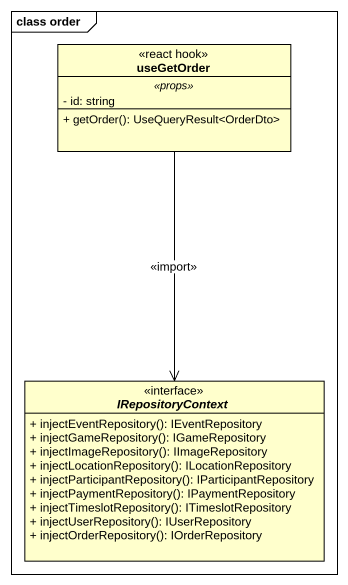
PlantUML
@startuml
mainframe class order
hide circle
hide empty members
skinparam classAttributeIconSize 0
class useGetOrder <<react hook>> {
  .. <<props>> ..
  - id: string
  --
  + getOrder(): UseQueryResult<OrderDto>
}
interface IRepositoryContext {
  + injectEventRepository(): IEventRepository
  + injectGameRepository(): IGameRepository
  + injectImageRepository(): IImageRepository
  + injectLocationRepository(): ILocationRepository
  + injectParticipantRepository(): IParticipantRepository
  + injectPaymentRepository(): IPaymentRepository
  + injectTimeslotRepository(): ITimeslotRepository
  + injectUserRepository(): IUserRepository
  + injectOrderRepository(): IOrderRepository
}
useGetOrder --> IRepositoryContext : <<import>>
@enduml
